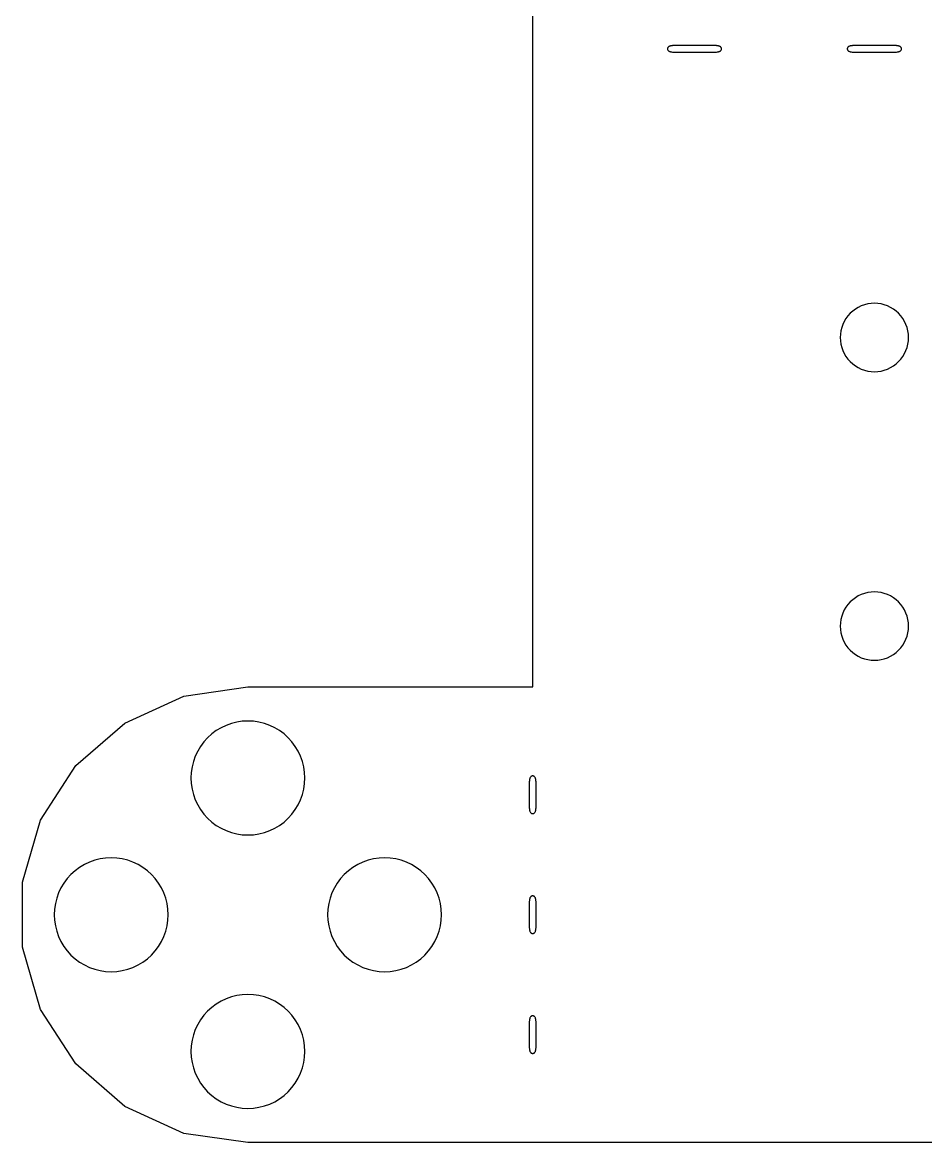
# Model space of a CAD drawing. Header units: millimetres. Extents: x 105 to 221, y 329 to 679.
# Drawn here: x 105.5 to 145.14, y 478.06 to 527.22 of the extents above; entities that cross this region are included whole.
import ezdxf

# ---------------------------------------------------------------- set-up
doc = ezdxf.new("R2010")
doc.units = ezdxf.units.MM

msp = doc.modelspace()

# ---------------------------------------------------------------- linework, layer by layer
for p, q in [((127.895, 498.064), (127.895, 659.058)), ((133.816, 526.092), (133.811, 526.071)), ((133.811, 526.071), (133.811, 526.05)), ((133.811, 526.05), (133.816, 526.029)), ((133.824, 526.112), (133.816, 526.092)), ((133.816, 526.029), (133.824, 526.01)), ((133.83, 526.121), (133.824, 526.112)), ((133.824, 526.01), (133.83, 526)), ((133.84, 526.136), (133.83, 526.121)), ((133.83, 526), (133.84, 525.986)), ((133.853, 526.148), (133.84, 526.136)), ((133.868, 526.158), (133.853, 526.148)), ((133.885, 526.168), (133.868, 526.158)), ((133.904, 526.175), (133.885, 526.168)), ((133.931, 526.184), (133.904, 526.175)), ((133.941, 526.187), (133.931, 526.184)), ((133.978, 526.194), (133.941, 526.187)), ((133.985, 526.195), (133.978, 526.194)), ((134.03, 526.201), (133.985, 526.195)), ((134.035, 526.202), (134.03, 526.201)), ((134.087, 526.207), (134.035, 526.202)), ((134.091, 526.207), (134.087, 526.207)), ((134.147, 526.21), (134.091, 526.207)), ((134.15, 526.21), (134.147, 526.21)), ((134.209, 526.211), (134.15, 526.21)), ((134.21, 526.211), (134.209, 526.211)), ((135.789, 526.211), (134.21, 526.211)), ((135.791, 526.211), (135.789, 526.211)), ((135.789, 526.211), (135.789, 526.211)), ((135.85, 526.21), (135.791, 526.211)), ((135.853, 526.21), (135.85, 526.21)), ((135.909, 526.207), (135.853, 526.21)), ((135.913, 526.207), (135.909, 526.207)), ((135.965, 526.202), (135.913, 526.207)), ((135.97, 526.201), (135.965, 526.202)), ((136.015, 526.195), (135.97, 526.201)), ((136.021, 526.194), (136.015, 526.195)), ((136.059, 526.187), (136.021, 526.194)), ((136.069, 526.184), (136.059, 526.187)), ((136.096, 526.175), (136.069, 526.184)), ((136.115, 526.168), (136.096, 526.175)), ((136.132, 526.158), (136.115, 526.168)), ((136.147, 526.148), (136.132, 526.158)), ((136.159, 526.136), (136.147, 526.148)), ((136.17, 526.121), (136.159, 526.136)), ((136.159, 525.986), (136.17, 526)), ((136.175, 526.112), (136.17, 526.121)), ((136.17, 526), (136.175, 526.01)), ((136.184, 526.092), (136.175, 526.112)), ((136.175, 526.01), (136.184, 526.029)), ((136.189, 526.071), (136.184, 526.092)), ((136.184, 526.029), (136.189, 526.05)), ((136.189, 526.05), (136.189, 526.071)), ((141.71, 526.092), (141.706, 526.071)), ((141.706, 526.071), (141.706, 526.05)), ((141.706, 526.05), (141.71, 526.029)), ((141.719, 526.112), (141.71, 526.092)), ((141.71, 526.029), (141.719, 526.01)), ((141.725, 526.121), (141.719, 526.112)), ((141.719, 526.01), (141.725, 526)), ((141.735, 526.136), (141.725, 526.121)), ((141.725, 526), (141.735, 525.986)), ((141.748, 526.148), (141.735, 526.136)), ((141.763, 526.158), (141.748, 526.148)), ((141.78, 526.168), (141.763, 526.158)), ((141.798, 526.175), (141.78, 526.168)), ((141.826, 526.184), (141.798, 526.175)), ((141.836, 526.187), (141.826, 526.184)), ((141.873, 526.194), (141.836, 526.187)), ((141.879, 526.195), (141.873, 526.194)), ((141.925, 526.201), (141.879, 526.195)), ((141.93, 526.202), (141.925, 526.201)), ((141.981, 526.207), (141.93, 526.202)), ((141.985, 526.207), (141.981, 526.207)), ((142.042, 526.21), (141.985, 526.207)), ((142.045, 526.21), (142.042, 526.21)), ((142.104, 526.211), (142.045, 526.21)), ((142.105, 526.211), (142.104, 526.211)), ((143.684, 526.211), (142.105, 526.211)), ((143.686, 526.211), (143.684, 526.211)), ((143.684, 526.211), (143.684, 526.211)), ((143.744, 526.21), (143.686, 526.211)), ((143.748, 526.21), (143.744, 526.21)), ((143.804, 526.207), (143.748, 526.21)), ((143.808, 526.207), (143.804, 526.207)), ((143.86, 526.202), (143.808, 526.207)), ((143.864, 526.201), (143.86, 526.202)), ((143.91, 526.195), (143.864, 526.201)), ((143.916, 526.194), (143.91, 526.195)), ((143.953, 526.187), (143.916, 526.194)), ((143.963, 526.184), (143.953, 526.187)), ((143.991, 526.175), (143.963, 526.184)), ((144.009, 526.168), (143.991, 526.175)), ((144.027, 526.158), (144.009, 526.168)), ((144.041, 526.148), (144.027, 526.158)), ((144.054, 526.136), (144.041, 526.148)), ((144.064, 526.121), (144.054, 526.136)), ((144.054, 525.986), (144.064, 526)), ((144.07, 526.112), (144.064, 526.121)), ((144.064, 526), (144.07, 526.01)), ((144.079, 526.092), (144.07, 526.112)), ((144.07, 526.01), (144.079, 526.029)), ((144.084, 526.071), (144.079, 526.092)), ((144.079, 526.029), (144.084, 526.05)), ((144.084, 526.05), (144.084, 526.071)), ((133.84, 525.986), (133.853, 525.973)), ((133.853, 525.973), (133.868, 525.963)), ((133.868, 525.963), (133.885, 525.954)), ((133.885, 525.954), (133.904, 525.946)), ((133.904, 525.946), (133.931, 525.938)), ((133.931, 525.938), (133.941, 525.935)), ((133.941, 525.935), (133.978, 525.927)), ((133.978, 525.927), (133.985, 525.926)), ((133.985, 525.926), (134.03, 525.92)), ((134.03, 525.92), (134.035, 525.92)), ((134.035, 525.92), (134.087, 525.915)), ((134.087, 525.915), (134.091, 525.915)), ((134.091, 525.915), (134.147, 525.912)), ((134.147, 525.912), (134.15, 525.912)), ((134.15, 525.912), (134.209, 525.911)), ((134.209, 525.911), (134.21, 525.911)), ((134.21, 525.911), (135.789, 525.911)), ((135.789, 525.911), (135.791, 525.911)), ((135.791, 525.911), (135.85, 525.912)), ((135.85, 525.912), (135.853, 525.912)), ((135.853, 525.912), (135.909, 525.915)), ((135.909, 525.915), (135.913, 525.915)), ((135.913, 525.915), (135.965, 525.92)), ((135.965, 525.92), (135.97, 525.92)), ((135.97, 525.92), (136.015, 525.926)), ((136.015, 525.926), (136.021, 525.927)), ((136.021, 525.927), (136.059, 525.935)), ((136.059, 525.935), (136.069, 525.938)), ((136.069, 525.938), (136.096, 525.946)), ((136.096, 525.946), (136.115, 525.954)), ((136.115, 525.954), (136.132, 525.963)), ((136.132, 525.963), (136.147, 525.973)), ((136.147, 525.973), (136.159, 525.986)), ((141.735, 525.986), (141.748, 525.973)), ((141.748, 525.973), (141.763, 525.963)), ((141.763, 525.963), (141.78, 525.954)), ((141.78, 525.954), (141.798, 525.946)), ((141.798, 525.946), (141.826, 525.938)), ((141.826, 525.938), (141.836, 525.935)), ((141.836, 525.935), (141.873, 525.927)), ((141.873, 525.927), (141.879, 525.926)), ((141.879, 525.926), (141.925, 525.92)), ((141.925, 525.92), (141.93, 525.92)), ((141.93, 525.92), (141.981, 525.915)), ((141.981, 525.915), (141.985, 525.915)), ((141.985, 525.915), (142.042, 525.912)), ((142.042, 525.912), (142.045, 525.912)), ((142.045, 525.912), (142.104, 525.911)), ((142.104, 525.911), (142.105, 525.911)), ((142.105, 525.911), (143.684, 525.911)), ((143.684, 525.911), (143.686, 525.911)), ((143.686, 525.911), (143.744, 525.912)), ((143.744, 525.912), (143.748, 525.912)), ((143.748, 525.912), (143.804, 525.915)), ((143.804, 525.915), (143.808, 525.915)), ((143.808, 525.915), (143.86, 525.92)), ((143.86, 525.92), (143.864, 525.92)), ((143.864, 525.92), (143.91, 525.926)), ((143.91, 525.926), (143.916, 525.927)), ((143.916, 525.927), (143.953, 525.935)), ((143.953, 525.935), (143.963, 525.938)), ((143.963, 525.938), (143.991, 525.946)), ((143.991, 525.946), (144.009, 525.954)), ((144.009, 525.954), (144.027, 525.963)), ((144.027, 525.963), (144.041, 525.973)), ((144.041, 525.973), (144.054, 525.986)), ((142.188, 514.718), (142.061, 514.642)), ((142.321, 514.781), (142.188, 514.718)), ((142.459, 514.831), (142.321, 514.781)), ((142.602, 514.866), (142.459, 514.831)), ((142.748, 514.888), (142.602, 514.866)), ((142.895, 514.895), (142.748, 514.888)), ((143.042, 514.888), (142.895, 514.895)), ((143.187, 514.866), (143.042, 514.888)), ((143.33, 514.831), (143.187, 514.866)), ((143.469, 514.781), (143.33, 514.831)), ((143.602, 514.718), (143.469, 514.781)), ((143.728, 514.642), (143.602, 514.718)), ((141.647, 514.229), (141.572, 514.102)), ((141.735, 514.347), (141.647, 514.229)), ((141.834, 514.456), (141.735, 514.347)), ((141.943, 514.555), (141.834, 514.456)), ((142.061, 514.642), (141.943, 514.555)), ((143.846, 514.555), (143.728, 514.642)), ((143.955, 514.456), (143.846, 514.555)), ((144.054, 514.347), (143.955, 514.456)), ((144.142, 514.229), (144.054, 514.347)), ((144.218, 514.102), (144.142, 514.229)), ((141.459, 513.831), (141.423, 513.688)), ((141.509, 513.969), (141.459, 513.831)), ((141.572, 514.102), (141.509, 513.969)), ((144.28, 513.969), (144.218, 514.102)), ((144.33, 513.831), (144.28, 513.969)), ((144.366, 513.688), (144.33, 513.831)), ((141.402, 513.542), (141.395, 513.395)), ((141.395, 513.395), (141.402, 513.248)), ((141.423, 513.688), (141.402, 513.542)), ((141.402, 513.248), (141.423, 513.103)), ((144.387, 513.542), (144.366, 513.688)), ((144.366, 513.103), (144.387, 513.248)), ((144.395, 513.395), (144.387, 513.542)), ((144.387, 513.248), (144.395, 513.395)), ((144.395, 513.395), (144.395, 513.395)), ((141.423, 513.103), (141.459, 512.96)), ((141.459, 512.96), (141.509, 512.821)), ((141.509, 512.821), (141.572, 512.688)), ((144.218, 512.688), (144.28, 512.821)), ((144.28, 512.821), (144.33, 512.96)), ((144.33, 512.96), (144.366, 513.103)), ((141.572, 512.688), (141.647, 512.562)), ((141.647, 512.562), (141.735, 512.444)), ((141.735, 512.444), (141.834, 512.335)), ((141.834, 512.335), (141.943, 512.236)), ((141.943, 512.236), (142.061, 512.148)), ((143.728, 512.148), (143.846, 512.236)), ((143.846, 512.236), (143.955, 512.335)), ((143.955, 512.335), (144.054, 512.444)), ((144.054, 512.444), (144.142, 512.562)), ((144.142, 512.562), (144.218, 512.688)), ((142.061, 512.148), (142.188, 512.072)), ((142.188, 512.072), (142.321, 512.009)), ((142.321, 512.009), (142.459, 511.96)), ((142.459, 511.96), (142.602, 511.924)), ((142.602, 511.924), (142.748, 511.902)), ((142.748, 511.902), (142.895, 511.895)), ((142.895, 511.895), (143.042, 511.902)), ((143.042, 511.902), (143.187, 511.924)), ((143.187, 511.924), (143.33, 511.96)), ((143.33, 511.96), (143.469, 512.009)), ((143.469, 512.009), (143.602, 512.072)), ((143.602, 512.072), (143.728, 512.148)), ((142.061, 501.977), (141.943, 501.889)), ((142.188, 502.053), (142.061, 501.977)), ((142.321, 502.115), (142.188, 502.053)), ((142.459, 502.165), (142.321, 502.115)), ((142.602, 502.201), (142.459, 502.165)), ((142.748, 502.222), (142.602, 502.201)), ((142.895, 502.23), (142.748, 502.222)), ((143.042, 502.222), (142.895, 502.23)), ((143.187, 502.201), (143.042, 502.222)), ((143.33, 502.165), (143.187, 502.201)), ((143.469, 502.115), (143.33, 502.165)), ((143.602, 502.053), (143.469, 502.115)), ((143.728, 501.977), (143.602, 502.053)), ((143.846, 501.889), (143.728, 501.977)), ((141.572, 501.437), (141.509, 501.304)), ((141.647, 501.563), (141.572, 501.437)), ((141.735, 501.681), (141.647, 501.563)), ((141.834, 501.79), (141.735, 501.681)), ((141.943, 501.889), (141.834, 501.79)), ((143.955, 501.79), (143.846, 501.889)), ((144.054, 501.681), (143.955, 501.79)), ((144.142, 501.563), (144.054, 501.681)), ((144.218, 501.437), (144.142, 501.563)), ((144.28, 501.304), (144.218, 501.437)), ((141.423, 501.022), (141.402, 500.877)), ((141.459, 501.165), (141.423, 501.022)), ((141.509, 501.304), (141.459, 501.165)), ((144.33, 501.165), (144.28, 501.304)), ((144.366, 501.022), (144.33, 501.165)), ((144.387, 500.877), (144.366, 501.022)), ((141.402, 500.877), (141.395, 500.73)), ((141.395, 500.73), (141.402, 500.583)), ((141.402, 500.583), (141.423, 500.437)), ((141.423, 500.437), (141.459, 500.294)), ((144.33, 500.294), (144.366, 500.437)), ((144.366, 500.437), (144.387, 500.583)), ((144.395, 500.73), (144.387, 500.877)), ((144.387, 500.583), (144.395, 500.73)), ((144.395, 500.73), (144.395, 500.73)), ((141.459, 500.294), (141.509, 500.156)), ((141.509, 500.156), (141.572, 500.023)), ((141.572, 500.023), (141.647, 499.896)), ((144.142, 499.896), (144.218, 500.023)), ((144.218, 500.023), (144.28, 500.156)), ((144.28, 500.156), (144.33, 500.294)), ((141.647, 499.896), (141.735, 499.778)), ((141.735, 499.778), (141.834, 499.669)), ((141.834, 499.669), (141.943, 499.57)), ((141.943, 499.57), (142.061, 499.482)), ((142.061, 499.482), (142.188, 499.407)), ((143.602, 499.407), (143.728, 499.482)), ((143.728, 499.482), (143.846, 499.57)), ((143.846, 499.57), (143.955, 499.669)), ((143.955, 499.669), (144.054, 499.778)), ((144.054, 499.778), (144.142, 499.896)), ((142.188, 499.407), (142.321, 499.344)), ((142.321, 499.344), (142.459, 499.294)), ((142.459, 499.294), (142.602, 499.258)), ((142.602, 499.258), (142.748, 499.237)), ((142.748, 499.237), (142.895, 499.23)), ((142.895, 499.23), (143.042, 499.237)), ((143.042, 499.237), (143.187, 499.258)), ((143.187, 499.258), (143.33, 499.294)), ((143.33, 499.294), (143.469, 499.344)), ((143.469, 499.344), (143.602, 499.407)), ((112.577, 497.659), (115.395, 498.064)), ((115.395, 498.064), (127.895, 498.064)), ((109.988, 496.477), (112.577, 497.659)), ((114.907, 496.516), (114.669, 496.456)), ((115.15, 496.552), (114.907, 496.516)), ((115.395, 496.564), (115.15, 496.552)), ((115.64, 496.552), (115.395, 496.564)), ((115.882, 496.516), (115.64, 496.552)), ((116.12, 496.456), (115.882, 496.516)), ((107.837, 494.613), (109.988, 496.477)), ((114.006, 496.143), (113.809, 495.997)), ((114.216, 496.269), (114.006, 496.143)), ((114.438, 496.374), (114.216, 496.269)), ((114.669, 496.456), (114.438, 496.374)), ((116.351, 496.374), (116.12, 496.456)), ((116.573, 496.269), (116.351, 496.374)), ((116.784, 496.143), (116.573, 496.269)), ((116.981, 495.997), (116.784, 496.143)), ((113.462, 495.65), (113.316, 495.453)), ((113.627, 495.832), (113.462, 495.65)), ((113.809, 495.997), (113.627, 495.832)), ((117.162, 495.832), (116.981, 495.997)), ((117.327, 495.65), (117.162, 495.832)), ((117.473, 495.453), (117.327, 495.65)), ((113.19, 495.243), (113.085, 495.021)), ((113.316, 495.453), (113.19, 495.243)), ((117.599, 495.243), (117.473, 495.453)), ((117.704, 495.021), (117.599, 495.243)), ((106.298, 492.218), (107.837, 494.613)), ((112.943, 494.552), (112.907, 494.309)), ((113.002, 494.79), (112.943, 494.552)), ((113.085, 495.021), (113.002, 494.79)), ((117.787, 494.79), (117.704, 495.021)), ((117.847, 494.552), (117.787, 494.79)), ((117.883, 494.309), (117.847, 494.552)), ((112.907, 494.309), (112.895, 494.064)), ((112.895, 494.064), (112.907, 493.819)), ((117.895, 494.064), (117.883, 494.309)), ((117.883, 493.819), (117.895, 494.064)), ((117.895, 494.064), (117.895, 494.064)), ((127.771, 494.049), (127.764, 494.024)), ((127.776, 494.062), (127.771, 494.049)), ((127.785, 494.081), (127.776, 494.062)), ((127.798, 494.102), (127.785, 494.081)), ((127.808, 494.113), (127.798, 494.102)), ((127.82, 494.125), (127.808, 494.113)), ((127.833, 494.135), (127.82, 494.125)), ((127.848, 494.143), (127.833, 494.135)), ((127.858, 494.147), (127.848, 494.143)), ((127.876, 494.152), (127.858, 494.147)), ((127.895, 494.154), (127.876, 494.152)), ((127.913, 494.152), (127.895, 494.154)), ((127.931, 494.147), (127.913, 494.152)), ((127.941, 494.143), (127.931, 494.147)), ((127.956, 494.135), (127.941, 494.143)), ((127.97, 494.125), (127.956, 494.135)), ((127.982, 494.113), (127.97, 494.125)), ((127.991, 494.102), (127.982, 494.113)), ((128.004, 494.081), (127.991, 494.102)), ((128.013, 494.062), (128.004, 494.081)), ((128.018, 494.049), (128.013, 494.062)), ((128.026, 494.024), (128.018, 494.049)), ((112.907, 493.819), (112.943, 493.576)), ((112.943, 493.576), (113.002, 493.338)), ((117.787, 493.338), (117.847, 493.576)), ((117.847, 493.576), (117.883, 493.819)), ((127.746, 493.895), (127.745, 493.856)), ((127.745, 493.856), (127.745, 493.854)), ((127.745, 493.854), (127.745, 492.801)), ((127.749, 493.938), (127.746, 493.9)), ((127.746, 493.9), (127.746, 493.895)), ((127.754, 493.978), (127.749, 493.943)), ((127.749, 493.943), (127.749, 493.938)), ((127.755, 493.985), (127.754, 493.978)), ((127.761, 494.015), (127.755, 493.985)), ((127.764, 494.024), (127.761, 494.015)), ((128.028, 494.015), (128.026, 494.024)), ((128.034, 493.985), (128.028, 494.015)), ((128.035, 493.978), (128.034, 493.985)), ((128.04, 493.943), (128.035, 493.978)), ((128.041, 493.938), (128.04, 493.943)), ((128.043, 493.9), (128.041, 493.938)), ((128.044, 493.895), (128.043, 493.9)), ((128.045, 493.856), (128.044, 493.895)), ((128.045, 493.854), (128.045, 493.856)), ((128.045, 492.801), (128.045, 493.854)), ((113.002, 493.338), (113.085, 493.107)), ((113.085, 493.107), (113.19, 492.886)), ((117.599, 492.886), (117.704, 493.107)), ((117.704, 493.107), (117.787, 493.338)), ((113.19, 492.886), (113.316, 492.675)), ((113.316, 492.675), (113.462, 492.478)), ((117.327, 492.478), (117.473, 492.675)), ((117.473, 492.675), (117.599, 492.886)), ((127.745, 492.801), (127.745, 492.798)), ((127.745, 492.798), (127.746, 492.759)), ((127.746, 492.759), (127.746, 492.754)), ((127.746, 492.754), (127.749, 492.717)), ((127.749, 492.717), (127.749, 492.711)), ((127.749, 492.711), (127.754, 492.677)), ((127.754, 492.677), (127.755, 492.67)), ((127.755, 492.67), (127.761, 492.639)), ((127.761, 492.639), (127.764, 492.63)), ((127.764, 492.63), (127.771, 492.605)), ((127.771, 492.605), (127.776, 492.592)), ((127.776, 492.592), (127.785, 492.574)), ((127.785, 492.574), (127.798, 492.553)), ((127.991, 492.553), (128.004, 492.574)), ((128.004, 492.574), (128.013, 492.592)), ((128.013, 492.592), (128.018, 492.605)), ((128.018, 492.605), (128.026, 492.63)), ((128.026, 492.63), (128.028, 492.639)), ((128.028, 492.639), (128.034, 492.67)), ((128.034, 492.67), (128.035, 492.677)), ((128.035, 492.677), (128.04, 492.711)), ((128.04, 492.711), (128.041, 492.717)), ((128.041, 492.717), (128.043, 492.754)), ((128.043, 492.754), (128.044, 492.759)), ((128.044, 492.759), (128.045, 492.798)), ((128.045, 492.798), (128.045, 492.801)), ((128.045, 492.801), (128.045, 492.801)), ((105.496, 489.487), (106.298, 492.218)), ((113.462, 492.478), (113.627, 492.296)), ((113.627, 492.296), (113.809, 492.132)), ((113.809, 492.132), (114.006, 491.985)), ((116.784, 491.985), (116.981, 492.132)), ((116.981, 492.132), (117.162, 492.296)), ((117.162, 492.296), (117.327, 492.478)), ((127.798, 492.553), (127.808, 492.541)), ((127.808, 492.541), (127.82, 492.529)), ((127.82, 492.529), (127.833, 492.519)), ((127.833, 492.519), (127.848, 492.512)), ((127.848, 492.512), (127.858, 492.508)), ((127.858, 492.508), (127.876, 492.503)), ((127.876, 492.503), (127.895, 492.501)), ((127.895, 492.501), (127.913, 492.503)), ((127.913, 492.503), (127.931, 492.508)), ((127.931, 492.508), (127.941, 492.512)), ((127.941, 492.512), (127.956, 492.519)), ((127.956, 492.519), (127.97, 492.529)), ((127.97, 492.529), (127.982, 492.541)), ((127.982, 492.541), (127.991, 492.553)), ((114.006, 491.985), (114.216, 491.859)), ((114.216, 491.859), (114.438, 491.754)), ((114.438, 491.754), (114.669, 491.672)), ((114.669, 491.672), (114.907, 491.612)), ((114.907, 491.612), (115.15, 491.576)), ((115.64, 491.576), (115.882, 491.612)), ((115.882, 491.612), (116.12, 491.672)), ((116.12, 491.672), (116.351, 491.754)), ((116.351, 491.754), (116.573, 491.859)), ((116.573, 491.859), (116.784, 491.985)), ((115.15, 491.576), (115.395, 491.564)), ((115.395, 491.564), (115.64, 491.576)), ((108.006, 490.143), (107.809, 489.997)), ((108.216, 490.269), (108.006, 490.143)), ((108.438, 490.374), (108.216, 490.269)), ((108.669, 490.456), (108.438, 490.374)), ((108.907, 490.516), (108.669, 490.456)), ((109.15, 490.552), (108.907, 490.516)), ((109.395, 490.564), (109.15, 490.552)), ((109.64, 490.552), (109.395, 490.564)), ((109.882, 490.516), (109.64, 490.552)), ((110.12, 490.456), (109.882, 490.516)), ((110.351, 490.374), (110.12, 490.456)), ((110.573, 490.269), (110.351, 490.374)), ((110.784, 490.143), (110.573, 490.269)), ((110.981, 489.997), (110.784, 490.143)), ((120.006, 490.143), (119.809, 489.997)), ((120.216, 490.269), (120.006, 490.143)), ((120.438, 490.374), (120.216, 490.269)), ((120.669, 490.456), (120.438, 490.374)), ((120.907, 490.516), (120.669, 490.456)), ((121.15, 490.552), (120.907, 490.516)), ((121.395, 490.564), (121.15, 490.552)), ((121.64, 490.552), (121.395, 490.564)), ((121.882, 490.516), (121.64, 490.552)), ((122.12, 490.456), (121.882, 490.516)), ((122.351, 490.374), (122.12, 490.456)), ((122.573, 490.269), (122.351, 490.374)), ((122.784, 490.143), (122.573, 490.269)), ((122.981, 489.997), (122.784, 490.143)), ((107.462, 489.65), (107.316, 489.453)), ((107.627, 489.832), (107.462, 489.65)), ((107.809, 489.997), (107.627, 489.832)), ((111.162, 489.832), (110.981, 489.997)), ((111.327, 489.65), (111.162, 489.832)), ((111.473, 489.453), (111.327, 489.65)), ((119.462, 489.65), (119.316, 489.453)), ((119.627, 489.832), (119.462, 489.65)), ((119.809, 489.997), (119.627, 489.832)), ((123.162, 489.832), (122.981, 489.997)), ((123.327, 489.65), (123.162, 489.832)), ((123.473, 489.453), (123.327, 489.65)), ((105.496, 486.641), (105.496, 489.487)), ((107.19, 489.243), (107.085, 489.021)), ((107.316, 489.453), (107.19, 489.243)), ((111.599, 489.243), (111.473, 489.453)), ((111.704, 489.021), (111.599, 489.243)), ((119.19, 489.243), (119.085, 489.021)), ((119.316, 489.453), (119.19, 489.243)), ((123.599, 489.243), (123.473, 489.453)), ((123.704, 489.021), (123.599, 489.243)), ((107.002, 488.79), (106.943, 488.552)), ((107.085, 489.021), (107.002, 488.79)), ((111.787, 488.79), (111.704, 489.021)), ((111.847, 488.552), (111.787, 488.79)), ((119.002, 488.79), (118.943, 488.552)), ((119.085, 489.021), (119.002, 488.79)), ((123.787, 488.79), (123.704, 489.021)), ((123.847, 488.552), (123.787, 488.79)), ((127.746, 488.632), (127.745, 488.593)), ((127.749, 488.674), (127.746, 488.637)), ((127.746, 488.637), (127.746, 488.632)), ((127.754, 488.715), (127.749, 488.68)), ((127.749, 488.68), (127.749, 488.674)), ((127.755, 488.722), (127.754, 488.715)), ((127.761, 488.752), (127.755, 488.722)), ((127.764, 488.761), (127.761, 488.752)), ((127.771, 488.786), (127.764, 488.761)), ((127.776, 488.799), (127.771, 488.786)), ((127.785, 488.818), (127.776, 488.799)), ((127.798, 488.839), (127.785, 488.818)), ((127.808, 488.85), (127.798, 488.839)), ((127.82, 488.862), (127.808, 488.85)), ((127.833, 488.872), (127.82, 488.862)), ((127.848, 488.88), (127.833, 488.872)), ((127.858, 488.883), (127.848, 488.88)), ((127.876, 488.889), (127.858, 488.883)), ((127.895, 488.89), (127.876, 488.889)), ((127.913, 488.889), (127.895, 488.89)), ((127.931, 488.883), (127.913, 488.889)), ((127.941, 488.88), (127.931, 488.883)), ((127.956, 488.872), (127.941, 488.88)), ((127.97, 488.862), (127.956, 488.872)), ((127.982, 488.85), (127.97, 488.862)), ((127.991, 488.839), (127.982, 488.85)), ((128.004, 488.818), (127.991, 488.839)), ((128.013, 488.799), (128.004, 488.818)), ((128.018, 488.786), (128.013, 488.799)), ((128.026, 488.761), (128.018, 488.786)), ((128.028, 488.752), (128.026, 488.761)), ((128.034, 488.722), (128.028, 488.752)), ((128.035, 488.715), (128.034, 488.722)), ((128.04, 488.68), (128.035, 488.715)), ((128.041, 488.674), (128.04, 488.68)), ((128.043, 488.637), (128.041, 488.674)), ((128.044, 488.632), (128.043, 488.637)), ((128.045, 488.593), (128.044, 488.632)), ((106.907, 488.309), (106.895, 488.064)), ((106.943, 488.552), (106.907, 488.309)), ((111.883, 488.309), (111.847, 488.552)), ((111.895, 488.064), (111.883, 488.309)), ((118.907, 488.309), (118.895, 488.064)), ((118.943, 488.552), (118.907, 488.309)), ((123.883, 488.309), (123.847, 488.552)), ((123.895, 488.064), (123.883, 488.309)), ((127.745, 488.593), (127.745, 488.59)), ((127.745, 488.59), (127.745, 487.538)), ((128.045, 488.59), (128.045, 488.593)), ((128.045, 487.538), (128.045, 488.59)), ((106.895, 488.064), (106.907, 487.819)), ((106.907, 487.819), (106.943, 487.576)), ((111.847, 487.576), (111.883, 487.819)), ((111.883, 487.819), (111.895, 488.064)), ((111.895, 488.064), (111.895, 488.064)), ((118.895, 488.064), (118.907, 487.819)), ((118.907, 487.819), (118.943, 487.576)), ((123.847, 487.576), (123.883, 487.819)), ((123.883, 487.819), (123.895, 488.064)), ((123.895, 488.064), (123.895, 488.064)), ((106.943, 487.576), (107.002, 487.338)), ((107.002, 487.338), (107.085, 487.107)), ((111.704, 487.107), (111.787, 487.338)), ((111.787, 487.338), (111.847, 487.576)), ((118.943, 487.576), (119.002, 487.338)), ((119.002, 487.338), (119.085, 487.107)), ((123.704, 487.107), (123.787, 487.338)), ((123.787, 487.338), (123.847, 487.576)), ((127.745, 487.538), (127.745, 487.535)), ((127.745, 487.535), (127.746, 487.496)), ((127.746, 487.496), (127.746, 487.491)), ((127.746, 487.491), (127.749, 487.454)), ((127.749, 487.454), (127.749, 487.448)), ((127.749, 487.448), (127.754, 487.413)), ((127.754, 487.413), (127.755, 487.407)), ((127.755, 487.407), (127.761, 487.376)), ((127.761, 487.376), (127.764, 487.367)), ((127.764, 487.367), (127.771, 487.342)), ((127.771, 487.342), (127.776, 487.329)), ((127.776, 487.329), (127.785, 487.311)), ((127.785, 487.311), (127.798, 487.289)), ((127.798, 487.289), (127.808, 487.278)), ((127.808, 487.278), (127.82, 487.266)), ((127.82, 487.266), (127.833, 487.256)), ((127.833, 487.256), (127.848, 487.249)), ((127.848, 487.249), (127.858, 487.245)), ((127.858, 487.245), (127.876, 487.24)), ((127.876, 487.24), (127.895, 487.238)), ((127.895, 487.238), (127.913, 487.24)), ((127.913, 487.24), (127.931, 487.245)), ((127.931, 487.245), (127.941, 487.249)), ((127.941, 487.249), (127.956, 487.256)), ((127.956, 487.256), (127.97, 487.266)), ((127.97, 487.266), (127.982, 487.278)), ((127.982, 487.278), (127.991, 487.289)), ((127.991, 487.289), (128.004, 487.311)), ((128.004, 487.311), (128.013, 487.329)), ((128.013, 487.329), (128.018, 487.342)), ((128.018, 487.342), (128.026, 487.367)), ((128.026, 487.367), (128.028, 487.376)), ((128.028, 487.376), (128.034, 487.407)), ((128.034, 487.407), (128.035, 487.413)), ((128.035, 487.413), (128.04, 487.448)), ((128.04, 487.448), (128.041, 487.454)), ((128.041, 487.454), (128.043, 487.491)), ((128.043, 487.491), (128.044, 487.496)), ((128.044, 487.496), (128.045, 487.535)), ((128.045, 487.535), (128.045, 487.538)), ((128.045, 487.538), (128.045, 487.538)), ((107.085, 487.107), (107.19, 486.886)), ((107.19, 486.886), (107.316, 486.675)), ((107.316, 486.675), (107.462, 486.478)), ((111.327, 486.478), (111.473, 486.675)), ((111.473, 486.675), (111.599, 486.886)), ((111.599, 486.886), (111.704, 487.107)), ((119.085, 487.107), (119.19, 486.886)), ((119.19, 486.886), (119.316, 486.675)), ((119.316, 486.675), (119.462, 486.478)), ((123.327, 486.478), (123.473, 486.675)), ((123.473, 486.675), (123.599, 486.886)), ((123.599, 486.886), (123.704, 487.107)), ((106.298, 483.91), (105.496, 486.641)), ((107.462, 486.478), (107.627, 486.296)), ((107.627, 486.296), (107.809, 486.132)), ((110.981, 486.132), (111.162, 486.296)), ((111.162, 486.296), (111.327, 486.478)), ((119.462, 486.478), (119.627, 486.296)), ((119.627, 486.296), (119.809, 486.132)), ((122.981, 486.132), (123.162, 486.296)), ((123.162, 486.296), (123.327, 486.478)), ((107.809, 486.132), (108.006, 485.985)), ((108.006, 485.985), (108.216, 485.859)), ((108.216, 485.859), (108.438, 485.754)), ((108.438, 485.754), (108.669, 485.672)), ((110.12, 485.672), (110.351, 485.754)), ((110.351, 485.754), (110.573, 485.859)), ((110.573, 485.859), (110.784, 485.985)), ((110.784, 485.985), (110.981, 486.132)), ((119.809, 486.132), (120.006, 485.985)), ((120.006, 485.985), (120.216, 485.859)), ((120.216, 485.859), (120.438, 485.754)), ((120.438, 485.754), (120.669, 485.672)), ((122.12, 485.672), (122.351, 485.754)), ((122.351, 485.754), (122.573, 485.859)), ((122.573, 485.859), (122.784, 485.985)), ((122.784, 485.985), (122.981, 486.132)), ((108.669, 485.672), (108.907, 485.612)), ((108.907, 485.612), (109.15, 485.576)), ((109.15, 485.576), (109.395, 485.564)), ((109.395, 485.564), (109.64, 485.576)), ((109.64, 485.576), (109.882, 485.612)), ((109.882, 485.612), (110.12, 485.672)), ((120.669, 485.672), (120.907, 485.612)), ((120.907, 485.612), (121.15, 485.576)), ((121.15, 485.576), (121.395, 485.564)), ((121.395, 485.564), (121.64, 485.576)), ((121.64, 485.576), (121.882, 485.612)), ((121.882, 485.612), (122.12, 485.672)), ((114.216, 484.269), (114.006, 484.143)), ((114.438, 484.374), (114.216, 484.269)), ((114.669, 484.456), (114.438, 484.374)), ((114.907, 484.516), (114.669, 484.456)), ((115.15, 484.552), (114.907, 484.516)), ((115.395, 484.564), (115.15, 484.552)), ((115.64, 484.552), (115.395, 484.564)), ((115.882, 484.516), (115.64, 484.552)), ((116.12, 484.456), (115.882, 484.516)), ((116.351, 484.374), (116.12, 484.456)), ((116.573, 484.269), (116.351, 484.374)), ((116.784, 484.143), (116.573, 484.269)), ((107.837, 481.515), (106.298, 483.91)), ((113.627, 483.832), (113.462, 483.65)), ((113.809, 483.997), (113.627, 483.832)), ((114.006, 484.143), (113.809, 483.997)), ((116.981, 483.997), (116.784, 484.143)), ((117.162, 483.832), (116.981, 483.997)), ((117.327, 483.65), (117.162, 483.832)), ((113.19, 483.243), (113.085, 483.021)), ((113.316, 483.453), (113.19, 483.243)), ((113.462, 483.65), (113.316, 483.453)), ((117.473, 483.453), (117.327, 483.65)), ((117.599, 483.243), (117.473, 483.453)), ((117.704, 483.021), (117.599, 483.243)), ((127.746, 483.369), (127.745, 483.33)), ((127.745, 483.33), (127.745, 483.327)), ((127.745, 483.327), (127.745, 482.275)), ((127.749, 483.411), (127.746, 483.374)), ((127.746, 483.374), (127.746, 483.369)), ((127.754, 483.452), (127.749, 483.417)), ((127.749, 483.417), (127.749, 483.411)), ((127.755, 483.458), (127.754, 483.452)), ((127.761, 483.489), (127.755, 483.458)), ((127.764, 483.498), (127.761, 483.489)), ((127.771, 483.523), (127.764, 483.498)), ((127.776, 483.536), (127.771, 483.523)), ((127.785, 483.554), (127.776, 483.536)), ((127.798, 483.576), (127.785, 483.554)), ((127.808, 483.587), (127.798, 483.576)), ((127.82, 483.599), (127.808, 483.587)), ((127.833, 483.609), (127.82, 483.599)), ((127.848, 483.616), (127.833, 483.609)), ((127.858, 483.62), (127.848, 483.616)), ((127.876, 483.625), (127.858, 483.62)), ((127.895, 483.627), (127.876, 483.625)), ((127.913, 483.625), (127.895, 483.627)), ((127.931, 483.62), (127.913, 483.625)), ((127.941, 483.616), (127.931, 483.62)), ((127.956, 483.609), (127.941, 483.616)), ((127.97, 483.599), (127.956, 483.609)), ((127.982, 483.587), (127.97, 483.599)), ((127.991, 483.576), (127.982, 483.587)), ((128.004, 483.554), (127.991, 483.576)), ((128.013, 483.536), (128.004, 483.554)), ((128.018, 483.523), (128.013, 483.536)), ((128.026, 483.498), (128.018, 483.523)), ((128.028, 483.489), (128.026, 483.498)), ((128.034, 483.458), (128.028, 483.489)), ((128.035, 483.452), (128.034, 483.458)), ((128.04, 483.417), (128.035, 483.452)), ((128.041, 483.411), (128.04, 483.417)), ((128.043, 483.374), (128.041, 483.411)), ((128.044, 483.369), (128.043, 483.374)), ((128.045, 483.33), (128.044, 483.369)), ((128.045, 483.327), (128.045, 483.33)), ((128.045, 482.275), (128.045, 483.327)), ((113.002, 482.79), (112.943, 482.552)), ((113.085, 483.021), (113.002, 482.79)), ((117.787, 482.79), (117.704, 483.021)), ((117.847, 482.552), (117.787, 482.79)), ((112.907, 482.309), (112.895, 482.064)), ((112.943, 482.552), (112.907, 482.309)), ((117.883, 482.309), (117.847, 482.552)), ((117.895, 482.064), (117.883, 482.309)), ((127.745, 482.275), (127.745, 482.272)), ((127.745, 482.272), (127.746, 482.233)), ((128.044, 482.233), (128.045, 482.272)), ((128.045, 482.272), (128.045, 482.275)), ((128.045, 482.275), (128.045, 482.275)), ((112.895, 482.064), (112.907, 481.819)), ((112.907, 481.819), (112.943, 481.576)), ((117.847, 481.576), (117.883, 481.819)), ((117.883, 481.819), (117.895, 482.064)), ((117.895, 482.064), (117.895, 482.064)), ((127.746, 482.233), (127.746, 482.228)), ((127.746, 482.228), (127.749, 482.191)), ((127.749, 482.191), (127.749, 482.185)), ((127.749, 482.185), (127.754, 482.15)), ((127.754, 482.15), (127.755, 482.143)), ((127.755, 482.143), (127.761, 482.113)), ((127.761, 482.113), (127.764, 482.104)), ((127.764, 482.104), (127.771, 482.079)), ((127.771, 482.079), (127.776, 482.066)), ((127.776, 482.066), (127.785, 482.047)), ((127.785, 482.047), (127.798, 482.026)), ((127.798, 482.026), (127.808, 482.015)), ((127.808, 482.015), (127.82, 482.003)), ((127.82, 482.003), (127.833, 481.993)), ((127.833, 481.993), (127.848, 481.985)), ((127.848, 481.985), (127.858, 481.982)), ((127.858, 481.982), (127.876, 481.976)), ((127.876, 481.976), (127.895, 481.975)), ((127.895, 481.975), (127.913, 481.976)), ((127.913, 481.976), (127.931, 481.982)), ((127.931, 481.982), (127.941, 481.985)), ((127.941, 481.985), (127.956, 481.993)), ((127.956, 481.993), (127.97, 482.003)), ((127.97, 482.003), (127.982, 482.015)), ((127.982, 482.015), (127.991, 482.026)), ((127.991, 482.026), (128.004, 482.047)), ((128.004, 482.047), (128.013, 482.066)), ((128.013, 482.066), (128.018, 482.079)), ((128.018, 482.079), (128.026, 482.104)), ((128.026, 482.104), (128.028, 482.113)), ((128.028, 482.113), (128.034, 482.143)), ((128.034, 482.143), (128.035, 482.15)), ((128.035, 482.15), (128.04, 482.185)), ((128.04, 482.185), (128.041, 482.191)), ((128.041, 482.191), (128.043, 482.228)), ((128.043, 482.228), (128.044, 482.233)), ((109.988, 479.652), (107.837, 481.515)), ((112.943, 481.576), (113.002, 481.338)), ((113.002, 481.338), (113.085, 481.107)), ((117.704, 481.107), (117.787, 481.338)), ((117.787, 481.338), (117.847, 481.576)), ((113.085, 481.107), (113.19, 480.886)), ((113.19, 480.886), (113.316, 480.675)), ((117.473, 480.675), (117.599, 480.886)), ((117.599, 480.886), (117.704, 481.107)), ((113.316, 480.675), (113.462, 480.478)), ((113.462, 480.478), (113.627, 480.296)), ((113.627, 480.296), (113.809, 480.132)), ((116.981, 480.132), (117.162, 480.296)), ((117.162, 480.296), (117.327, 480.478)), ((117.327, 480.478), (117.473, 480.675)), ((113.809, 480.132), (114.006, 479.985)), ((114.006, 479.985), (114.216, 479.859)), ((114.216, 479.859), (114.438, 479.754)), ((116.351, 479.754), (116.573, 479.859)), ((116.573, 479.859), (116.784, 479.985)), ((116.784, 479.985), (116.981, 480.132)), ((112.577, 478.469), (109.988, 479.652)), ((114.438, 479.754), (114.669, 479.672)), ((114.669, 479.672), (114.907, 479.612)), ((114.907, 479.612), (115.15, 479.576)), ((115.15, 479.576), (115.395, 479.564)), ((115.395, 479.564), (115.64, 479.576)), ((115.64, 479.576), (115.882, 479.612)), ((115.882, 479.612), (116.12, 479.672)), ((116.12, 479.672), (116.351, 479.754)), ((115.395, 478.064), (112.577, 478.469)), ((170.395, 478.064), (115.395, 478.064))]:
    msp.add_line(p, q)

doc.saveas('drawing.dxf')
